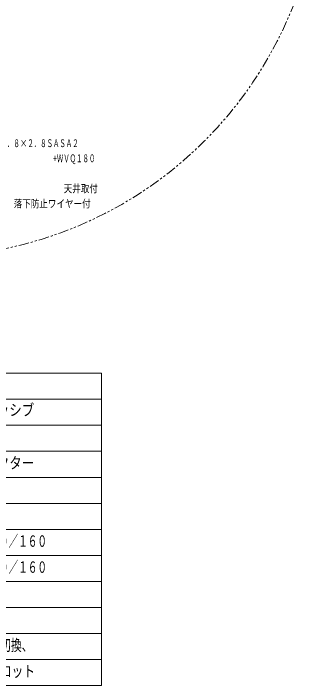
# Model space of a CAD drawing. Units: millimetres, scale not verified. Extents: x -65 to 105, y -57 to 178.
# Drawn here: x 45.6 to 104.6, y -56.5 to 72.6 of the extents above; entities that cross this region are included whole.
import ezdxf
from ezdxf.enums import TextEntityAlignment as Align

# ---------------------------------------------------------------- set-up
doc = ezdxf.new("R2010")
doc.units = ezdxf.units.MM
doc.header["$LTSCALE"] = 0.125
doc.linetypes.add('USER2', pattern=[31.75, 15.875, -3.175, 3.175, -3.175, 3.175, -3.175])
doc.layers.add('0-0_0', color=1, linetype='USER2', lineweight=18)
doc.layers.add('0-2_WAKU', color=1, linetype='Continuous', lineweight=18)
doc.layers.add('0-1_MOJI1', color=7, linetype='Continuous')
doc.layers.add('0-3_TOUROKU', color=7, linetype='Continuous')
doc.styles.add('ＭＳ ゴシック', font='')
doc.styles.get('ＭＳ ゴシック').set_extended_font_data('MS Gothic')

msp = doc.modelspace()

# ---------------------------------------------------------------- linework, layer by layer
at = {"layer": '0-0_0'}
msp.add_circle((28.5193, 101.9311), 76.0771, dxfattribs=at)
at = {"layer": '0-2_WAKU', "color": 4}
for p, q in [((-62.4976, 3.4933), (62.5024, 3.4933)), ((62.5024, 3.4933), (62.5024, -56.5067)), ((62.5024, -56.5067), (-62.4976, -56.5067))]:
    msp.add_line(p, q, dxfattribs=at)
at = {"layer": '0-2_WAKU'}
for p, q in [((-62.4976, -1.5067), (62.5024, -1.5067)), ((-62.4976, -6.5067), (62.5024, -6.5067)), ((-62.4976, -11.5067), (62.5024, -11.5067)), ((-62.4976, -16.5067), (62.5024, -16.5067)), ((-62.4976, -21.5067), (62.5024, -21.5067)), ((-62.4976, -26.5067), (62.5024, -26.5067)), ((-62.4976, -31.5067), (62.5024, -31.5067)), ((-62.4976, -36.5067), (62.5024, -36.5067)), ((62.5024, -41.5067), (-62.4976, -41.5067)), ((62.5024, -46.5067), (-62.4976, -46.5067)), ((62.5024, -51.5067), (-62.4976, -51.5067))]:
    msp.add_line(p, q, dxfattribs=at)

# ---------------------------------------------------------------- texts
at = {"layer": '0-1_MOJI1', "style": 'ＭＳ ゴシック'}
for s, width, p in [('約１／３型\u3000ＭＯＳセンサー／約２３５万画素・プログレッシブ', 0.8, (-19.9976, -5.3324)), ('１０ＢＡＳＥ－Ｔ／１００ＢＡＳＥ－ＴＸ、ＲＪ４５コネクター', 0.8, (-19.9976, -15.5067)), ('２Ｍ【４：３】（Ｈ）１６００／１２８０／８００／６４０／４００／３２０／１６０', 0.6, (-19.9976, -30.5067)), ('３Ｍ【４：３】（Ｈ）２０４８／１２８０／８００／６４０／４００／３２０／１６０', 0.6, (-19.9976, -35.5067)), ('スーパーダイナミックレンジ、逆光補正、強光補正、カラー／白黒切換、', 0.7, (-19.9976, -50.5067)), ('ＶＭＤ、ＡＢＦ、ＳＤＸＣ／ＳＤＨＣ／ＳＤメモリーカードスロット', 0.75, (-19.9976, -55.5067))]:
    msp.add_text(s, height=2.199, dxfattribs=dict(at, width=width)).set_placement(p, align=Align.BOTTOM_LEFT)
at = {"layer": '0-3_TOUROKU', "style": 'ＭＳ ゴシック'}
for s, width, p in [('ＷＶＳＰＮ５３１+ＹＶ２．８×２．８ＳＡＳＡ２', 0.6, (30.1024, 46.4933)), ('+ＷＶＱ１８０', 0.6, (53.2224, 43.5933)), ('天井取付', 0.8, (55.249, 37.7933)), ('落下防止ワイヤー付', 0.8, (45.649, 34.8933))]:
    msp.add_text(s, height=1.466, dxfattribs=dict(at, width=width)).set_placement(p, align=Align.BOTTOM_LEFT)

doc.saveas('drawing.dxf')
